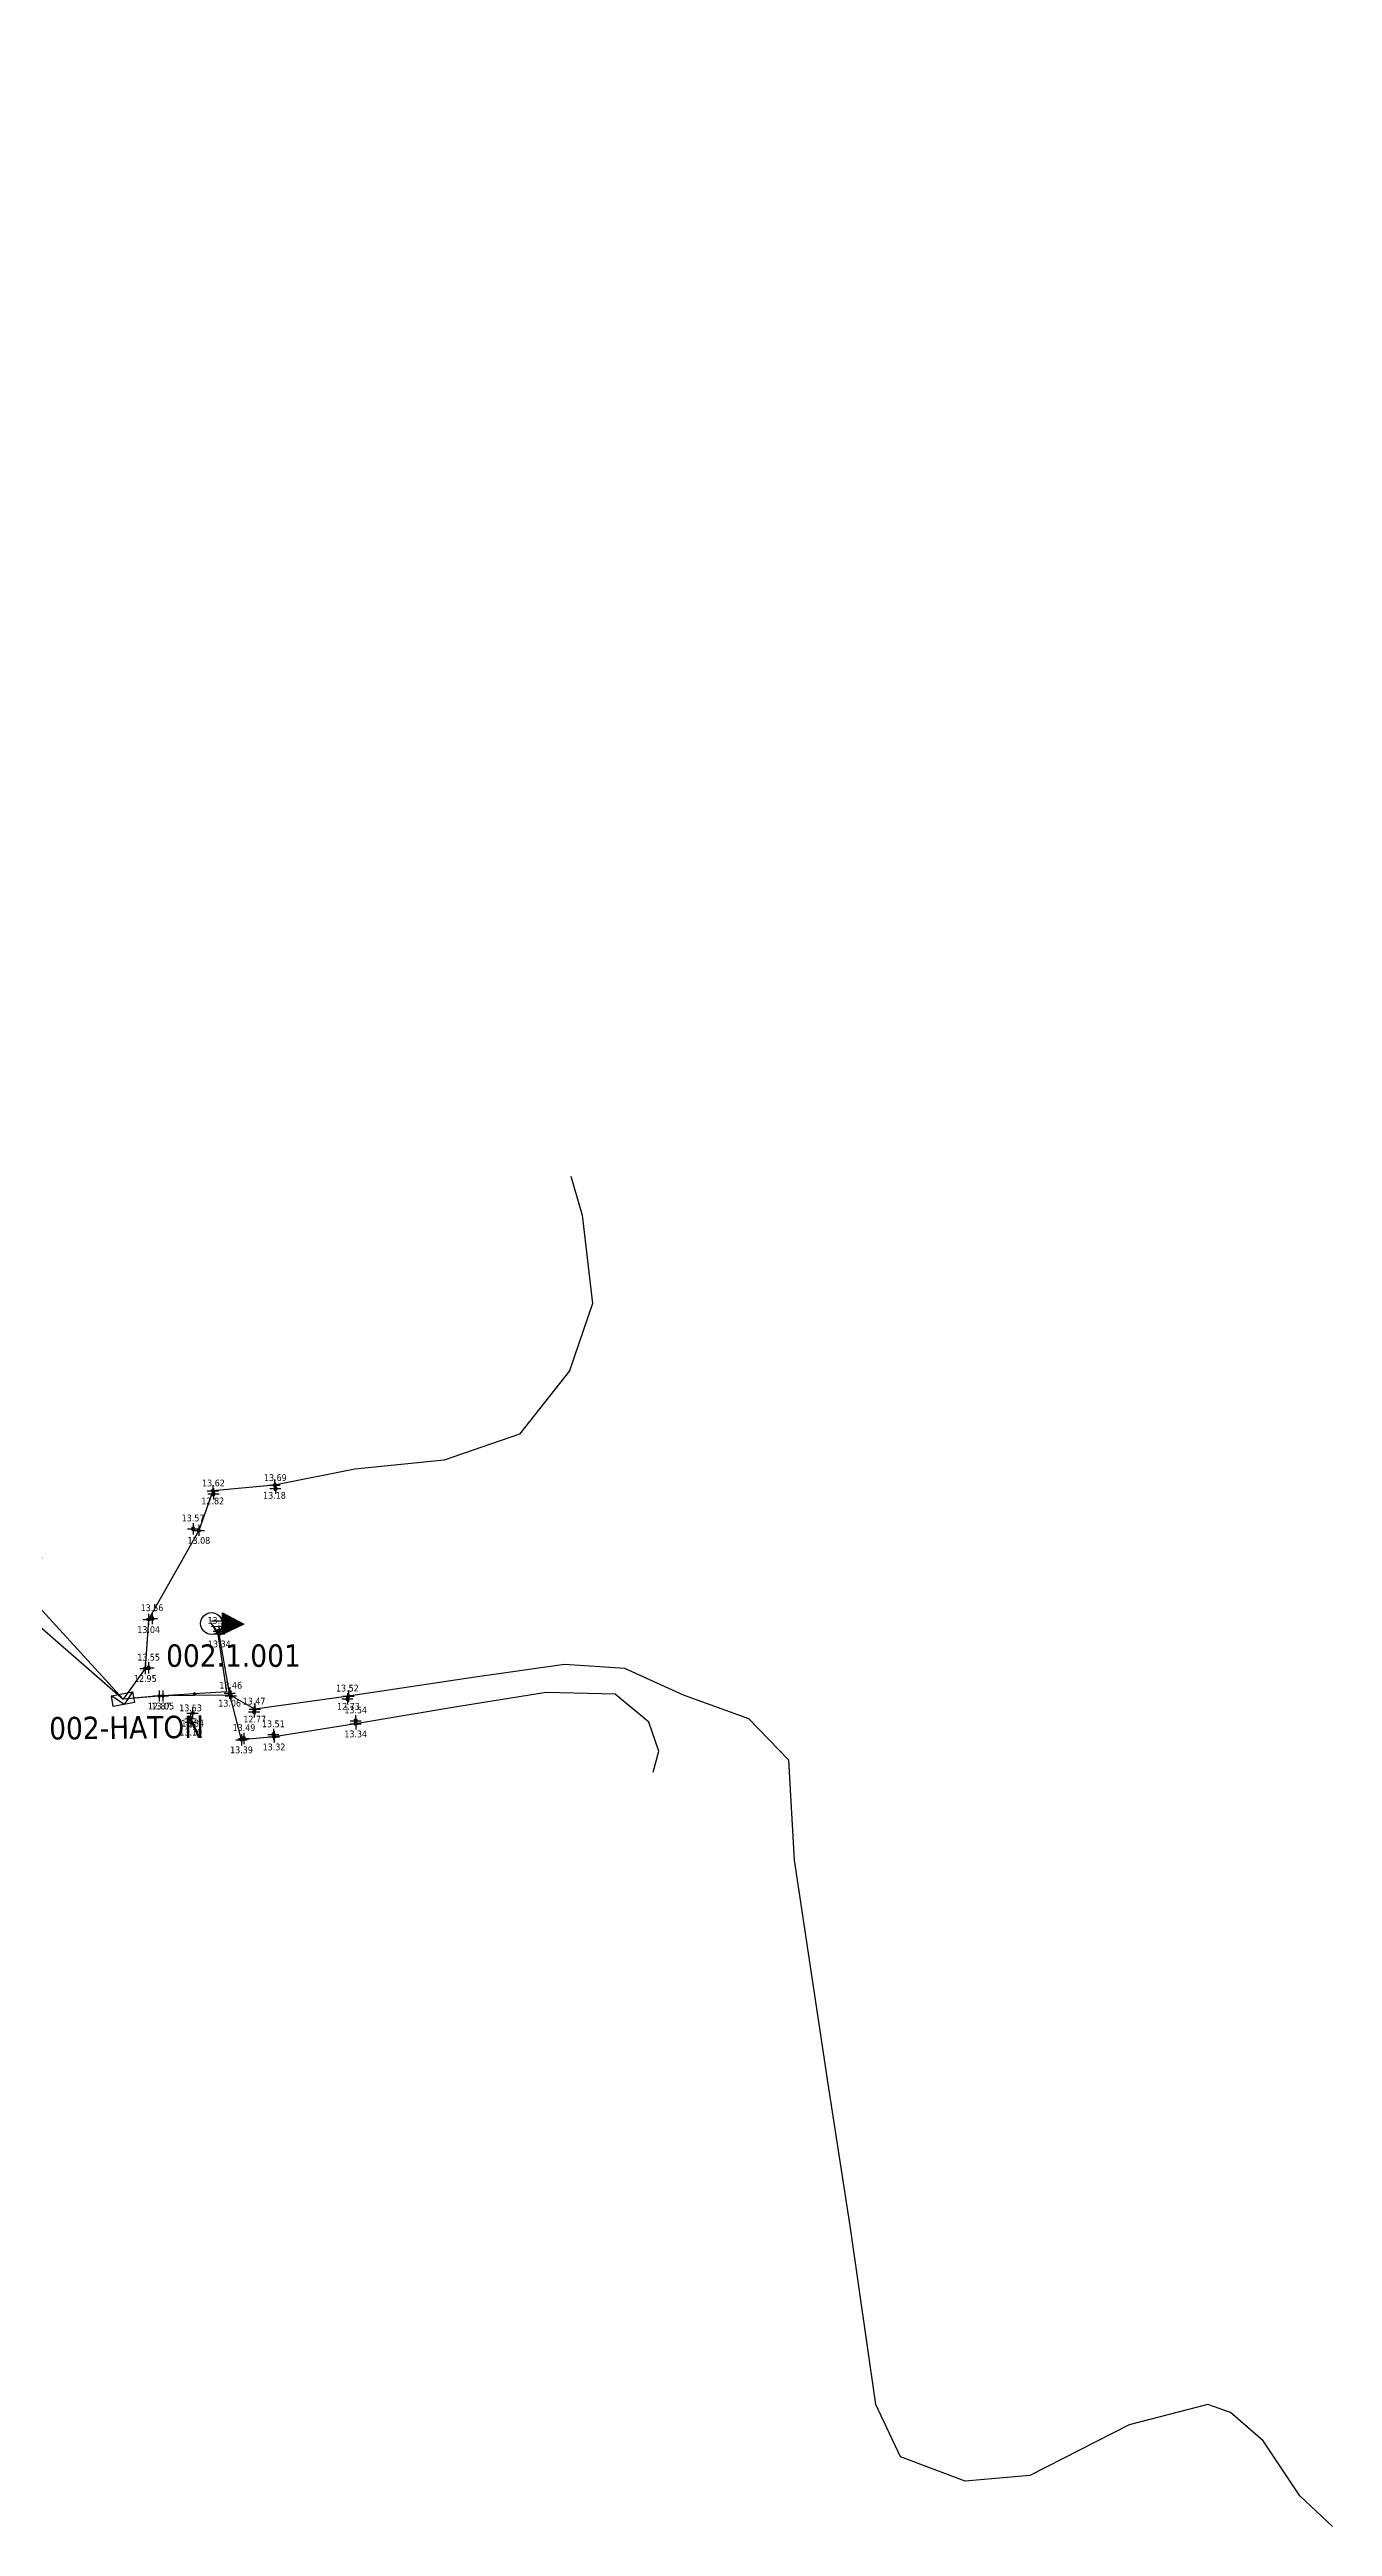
# Model space of a CAD drawing. Header units: metres. Extents: x 768975 to 769085, y 6270527 to 6270638.
# Drawn here: x 769028.1 to 769085.3, y 6270527.5 to 6270637.8 of the extents above; entities that cross this region are included whole.
import ezdxf
from ezdxf.enums import TextEntityAlignment as Align

# ---------------------------------------------------------------- set-up
doc = ezdxf.new("R2010")
doc.units = ezdxf.units.M
for name, color, linetype in [('ECL réseaux Souterrain Puissance', 1, 'ECL_TRI_SOUT'), ('ECL équipement', 6, 'Continuous'), ('ECL équipement Txt', 6, 'Continuous'), ('Topo Réseaux', 7, 'Continuous'), ('Topo TN', 4, 'Continuous')]:
    doc.layers.add(name, color=color, linetype=linetype)
doc.styles.get("Standard").update_dxf_attribs({"font": 'tahoma.ttf'})
doc.styles.add('tahoma', font='tahoma.ttf', dxfattribs={"height": 0.4})
doc.linetypes.add('ECL_TRI_SOUT', pattern='A,24,-3,["*",Standard,S=1,R=0,X=0,Y=-0.5],-3,["*",Standard,S=1,R=0,X=0,Y=-0.5],-3,["*",Standard,S=1,R=0,X=0,Y=-0.5],-3', length=36)

# ---------------------------------------------------------------- blocks, each defined once
blk = doc.blocks.new('TOPO_PT_RESEAU')
h = blk.add_hatch(color=4)
edge = h.paths.add_edge_path()
edge.add_arc((0, 0), 0.01, 0, 360)
for p, q in [((-0.25, 0), (0.25, 0)), ((0, 0.25), (0, -0.25))]:
    blk.add_line(p, q)
blk.add_circle((0, 0), 0.0625)
at = {"color": 4}
blk.add_circle((0, 0), 0.01, dxfattribs=at)
at = {"flags": 1}
blk.add_attdef('NUMERO_ARMOIRE', text='', height=0.4, dxfattribs=at).set_placement((0, -0.01), align=Align.CENTER)
blk.add_attdef('COORDONNEES_Z', text='', height=0.3).set_placement((0, -0.6), align=Align.CENTER)
blk = doc.blocks.new('TOPO_PT_TN')
h = blk.add_hatch(color=4)
edge = h.paths.add_edge_path()
edge.add_arc((0, 0), 0.01, 0, 360)
for p, q in [((-0.25, 0), (0.25, 0)), ((0, 0.25), (0, -0.25))]:
    blk.add_line(p, q)
blk.add_lwpolyline([(-0.06, -0.06), (0.06, -0.06), (0.06, 0.06), (-0.06, 0.06)], close=True)
at = {"color": 4}
blk.add_circle((0, 0), 0.01, dxfattribs=at)
at = {"flags": 1}
blk.add_attdef('NUMERO_ARMOIRE', text='', height=0.4, dxfattribs=at).set_placement((0.01, 0), align=Align.CENTER)
blk.add_attdef('COORDONNEES_Z', text='', height=0.3).set_placement((0, 0.33), align=Align.CENTER)
blk = doc.blocks.new('ARMOIRE')
for p, q in [((0, -0.24), (-0.48, 0.24)), ((0.48, 0.24), (0, -0.24))]:
    blk.add_line(p, q)
blk.add_lwpolyline([(-0.48, 0.24), (0.48, 0.24), (0.48, -0.24), (-0.49, -0.24)], close=True)
at = {"color": 1}
blk.add_circle((0, 0), 0.01, dxfattribs=at)
at = {"ltscale": 0.25, "style": 'tahoma', "flags": 1}
for tag, p in [('ARM_NUMERO', (0.81, 1.42)), ('ARM_REF', (0.81, 1.07)), ('ARM_NOM', (0.81, 0.74)), ('ARM_PILOTE_AMONT', (0.84, 0.39)), ('ARM_AVAL_1', (0.84, -0.03)), ('ARM_AVAL_3', (0.81, -0.74)), ('ARM_AVAL_2', (0.83, -0.36)), ('ARM_AVAL_4', (0.86, -1.14)), ('ARM_AVAL_5', (0.82, -1.53))]:
    blk.add_attdef(tag, p, '', height=0.25, dxfattribs=at)
blk = doc.blocks.new('SUP_MAT ECLAIRAGE')
blk.add_circle((0, 0), 0.483)
at = {"color": 1}
blk.add_circle((0, 0), 0.01, dxfattribs=at)
at = {"ltscale": 0.25, "style": 'tahoma', "flags": 1}
blk.add_attdef('SUP_REF', (0.62, 0.07), '', height=0.25, dxfattribs=at)
blk = doc.blocks.new('LUM_LANTERNE')
blk.add_hatch(color=256).paths.add_polyline_path([(1.44, 0), (0.48, 0.48), (0.48, -0.48)])
for p, q in [((0, 0.12), (0.48, 0.12)), ((0.48, -0.48), (0.48, 0.48)), ((0.48, 0.48), (1.44, 0)), ((0, -0.12), (0.48, -0.12)), ((1.44, 0), (0.48, -0.48))]:
    blk.add_line(p, q)
at = {"color": 2}
blk.add_circle((0, 0), 0.01, dxfattribs=at)
at = {"ltscale": 0.25, "style": 'tahoma', "flags": 1}
for tag, p in [('LUM_NUMERO', (1.66, 0.94)), ('LUM_REF', (1.66, 0.31)), ('LAM_REF', (1.66, -0.25)), ('APP_REF', (1.66, -0.8)), ('CON_REF', (1.66, -1.45))]:
    blk.add_attdef(tag, p, '', height=0.25, dxfattribs=at)
blk = doc.blocks.new('CAB_RENSEIGNEMENTS')
at = {"ltscale": 0.25}
blk.add_circle((0, 0), 0.06, dxfattribs=at)
at = {"ltscale": 0.25, "style": 'tahoma', "flags": 1}
for tag, p in [('CAB_POSE', (0.48, -0.1)), ('CAB_FONCTION', (0.49, 0.18)), ('CAB_SECTION', (0.48, -0.46)), ('CAB_MATERIAU', (0.53, -0.78))]:
    blk.add_attdef(tag, p, '', height=0.2, dxfattribs=at)

msp = doc.modelspace()

# ---------------------------------------------------------------- linework, layer by layer
at = {"layer": 'ECL réseaux Souterrain Puissance', "flags": 128}
for points in [[(768974.73, 6270637.84), (768975.1, 6270636.9), (768975.33, 6270635.34), (768975.71, 6270632.35), (768976.95, 6270626.09), (768978.37, 6270619.49), (768979.52, 6270613.52), (768979.86, 6270612.43), (768980.91, 6270606.59), (768981.31, 6270604.86), (768982.24, 6270600.27), (768983.13, 6270597.97), (768983.7, 6270595.96), (768984.49, 6270590.61), (768984.92, 6270587.46), (768985.28, 6270584.99), (768986.04, 6270581.76), (768986.67, 6270578.41), (768987.59, 6270574.05), (768987.59, 6270574.05), (768988.43, 6270569.08), (768989.06, 6270566.59), (768989.18, 6270566.24), (768989.3, 6270565.8), (768990.6, 6270565.98), (768994.07, 6270566.4), (768999.97, 6270567.31), (769002.52, 6270567.63), (769009.7, 6270568.58), (769016.4, 6270569.56), (769019.97, 6270570.29), (769022.46, 6270571.74), (769027.57, 6270570.49), (769027.25, 6270569.57), (769026.96, 6270568.2), (769031.39, 6270564.34)], [(768974.73, 6270637.84), (768975.02, 6270636.82), (768975.68, 6270631.85), (768976.77, 6270626.33), (768978.24, 6270619.73), (768979.4, 6270613.46), (768979.66, 6270612.38), (768980.63, 6270606.52), (768981.07, 6270604.79), (768982.02, 6270600.11), (768982.95, 6270597.86), (768983.58, 6270596.29), (768984.43, 6270590.61), (768984.8, 6270587.43), (768985.19, 6270584.98), (768985.91, 6270581.71), (768986.52, 6270578.39), (768987.59, 6270574.05), (768987.85, 6270571.3), (768988.38, 6270569.1), (768988.85, 6270566.54), (768989, 6270566.18), (768989.24, 6270565.7), (768990.22, 6270565.86), (768995.21, 6270566.44), (769000.01, 6270567.2), (769006.19, 6270567.98), (769009.7, 6270568.58), (769012.26, 6270568.81), (769017.1, 6270569.58), (769019.98, 6270570.19), (769022.91, 6270571.69), (769027.75, 6270570.64), (769027.46, 6270568.64), (769031.39, 6270564.34)], [(769051.35, 6270587.64), (769051.86, 6270585.91), (769052.32, 6270581.96), (769051.3, 6270578.97), (769049.07, 6270576.15), (769045.71, 6270574.99), (769041.73, 6270574.58), (769038.14, 6270573.87), (769035.39, 6270573.62), (769034.77, 6270571.86), (769032.53, 6270567.89), (769032.38, 6270565.71), (769031.39, 6270564.34)], [(769035.33, 6270567.71), (769035.61, 6270567.22), (769036, 6270564.66), (769033.16, 6270564.48), (769031.39, 6270564.34)], [(769055.02, 6270561.08), (769055.28, 6270562.02), (769054.83, 6270563.32), (769053.33, 6270564.56), (769050.25, 6270564.63), (769046.27, 6270563.99), (769041.76, 6270563.24), (769038.12, 6270562.66), (769036.67, 6270562.53), (769036.14, 6270564.61), (769035.68, 6270567.25), (769035.33, 6270567.71)], [(769085.31, 6270527.48), (769083.86, 6270528.84), (769082.22, 6270531.29), (769080.76, 6270532.55), (769079.75, 6270532.92), (769076.24, 6270532.01), (769071.82, 6270529.75), (769068.94, 6270529.5), (769066.05, 6270530.58), (769064.95, 6270532.91), (769063.81, 6270540.88), (769062.82, 6270547.2), (769061.32, 6270557.17), (769061.08, 6270561.62), (769059.29, 6270563.46), (769056.37, 6270564.51), (769053.76, 6270565.71), (769051.07, 6270565.89), (769047.09, 6270565.32), (769041.44, 6270564.47), (769037.26, 6270563.9), (769036.17, 6270564.52), (769033, 6270564.48), (769033, 6270564.48), (769031.39, 6270564.34)]]:
    msp.add_lwpolyline(points, dxfattribs=at)

# ---------------------------------------------------------------- block references
at = {"layer": 'ECL réseaux Souterrain Puissance'}
msp.add_blockref('CAB_RENSEIGNEMENTS', (769034.58, 6270564.57), dxfattribs=at)
at = {"layer": 'ECL équipement'}
for name, p, rotation in [('SUP_MAT ECLAIRAGE', (769035.33, 6270567.71), 29.33692568542151), ('LUM_LANTERNE', (769035.33, 6270567.71), 359.0461130822158), ('ARMOIRE', (769031.39, 6270564.34), 10.73947752564739)]:
    msp.add_blockref(name, p, dxfattribs=dict(at, rotation=rotation))
at = {"layer": 'Topo Réseaux'}
for p, xscale, yscale, rotation, values in [((769035.39, 6270573.62), 1.000425791202876, 1.000425791202876, 0.03721338421748984, {'COORDONNEES_Z': '12.82'}), ((769038.14, 6270573.87), 1.000425789123128, 1.000425789123128, 0.0372147710868382, {'COORDONNEES_Z': '13.18'}), ((769034.77, 6270571.86), 1.000425807729614, 1.000425807729614, 0.03721301023566921, {'COORDONNEES_Z': '13.08'}), ((769032.53, 6270567.89), 1.000425844852786, 1.000425844852786, 0.03721183541548395, {'COORDONNEES_Z': '13.04'}), ((769035.68, 6270567.25), 1.000425851156753, 1.000425851156753, 0.03721338198735252, {'COORDONNEES_Z': '13.34'}), ((769032.38, 6270565.71), 1.000425865339459, 1.000425865339459, 0.03721162130086453, {'COORDONNEES_Z': '12.95'}), ((769033, 6270564.48), 1.000425876985828, 1.000425876985828, 0.03721204757285797, {'COORDONNEES_Z': '12.87'}), ((769033.16, 6270564.48), 1.000425876985828, 1.000425876985828, 0.03721204757285797, {'COORDONNEES_Z': '13.05'}), ((769036.14, 6270564.61), 1.000425876072652, 1.000425876072652, 0.03721364775128577, {'COORDONNEES_Z': '13.06'}), ((769041.44, 6270564.47), 1.000425877967962, 1.000425877967962, 0.03721652794080904, {'COORDONNEES_Z': '12.73'}), ((769034.41, 6270563.32), 1.000425888053144, 1.000425888053144, 0.03721274055712059, {'COORDONNEES_Z': '13.10'}), ((769034.49, 6270563.72), 1.00042588421265, 1.00042588421265, 0.03721284737627161, {'COORDONNEES_Z': '12.84'}), ((769037.26, 6270563.9), 1.000425882948413, 1.000425882948413, 0.03721428755330256, {'COORDONNEES_Z': '12.77'}), ((769041.76, 6270563.24), 1.000425889496706, 1.000425889496706, 0.03721684754081973, {'COORDONNEES_Z': '13.34'}), ((769036.67, 6270562.53), 1.000425895752886, 1.000425895752886, 0.03721418040070068, {'COORDONNEES_Z': '13.39'}), ((769038.12, 6270562.66), 1.000425894480181, 1.000425894480181, 0.03721487384396361, {'COORDONNEES_Z': '13.32'})]:
    msp.add_blockref('TOPO_PT_RESEAU', p, dxfattribs=dict(at, xscale=xscale, yscale=yscale, rotation=rotation)).add_auto_attribs(values)
at = {"layer": 'Topo TN'}
for p, xscale, yscale, rotation, values in [((769038.18, 6270573.73), 1.000425790520717, 1.000425790520717, 0.03721482437300265, {'COORDONNEES_Z': '13.69'}), ((769035.42, 6270573.49), 1.000425792598044, 1.000425792598044, 0.03721322415113348, {'COORDONNEES_Z': '13.62'}), ((769034.51, 6270571.93), 1.000425807029307, 1.000425807029307, 0.03721285024726149, {'COORDONNEES_Z': '13.57'}), ((769032.68, 6270567.93), 1.00042584450233, 1.00042584450233, 0.03721172875221872, {'COORDONNEES_Z': '13.56'}), ((769035.66, 6270567.37), 1.000425849992602, 1.000425849992602, 0.03721338203065613, {'COORDONNEES_Z': '13.58'}), ((769032.53, 6270565.73), 1.000425865107839, 1.000425865107839, 0.03721172798577842, {'COORDONNEES_Z': '13.55'}), ((769036.19, 6270564.48), 1.000425877122205, 1.000425877122205, 0.03721380772669064, {'COORDONNEES_Z': '13.46'}), ((769037.23, 6270563.77), 1.000425884111356, 1.000425884111356, 0.03721418083374632, {'COORDONNEES_Z': '13.47'}), ((769041.39, 6270564.35), 1.000425879015699, 1.000425879015699, 0.03721652790183246, {'COORDONNEES_Z': '13.52'}), ((769034.4, 6270563.47), 1.00042588665495, 1.00042588665495, 0.03721263393283276, {'COORDONNEES_Z': '13.53'}), ((769036.78, 6270562.59), 1.00042589516718, 1.00042589516718, 0.0372138603936019, {'COORDONNEES_Z': '13.49'}), ((769038.09, 6270562.76), 1.000425893664066, 1.000425893664066, 0.03721476719802683, {'COORDONNEES_Z': '13.51'}), ((769041.76, 6270563.38), 1.000425888213114, 1.000425888213114, 0.03721658089783037, {'COORDONNEES_Z': '13.54'})]:
    msp.add_blockref('TOPO_PT_TN', p, dxfattribs=dict(at, xscale=xscale, yscale=yscale, rotation=rotation)).add_auto_attribs(values)

# ---------------------------------------------------------------- texts
at = {"layer": 'ECL équipement Txt', "ltscale": 0.25}
msp.add_text('002.1.001', height=1, dxfattribs=at).set_placement((769033.31, 6270565.78, -115.09))
msp.add_text('002-HATON', height=1, rotation=0.6171, dxfattribs=at).set_placement((769028.09, 6270563.54, 19.88), align=Align.TOP_LEFT)

doc.saveas('drawing.dxf')
